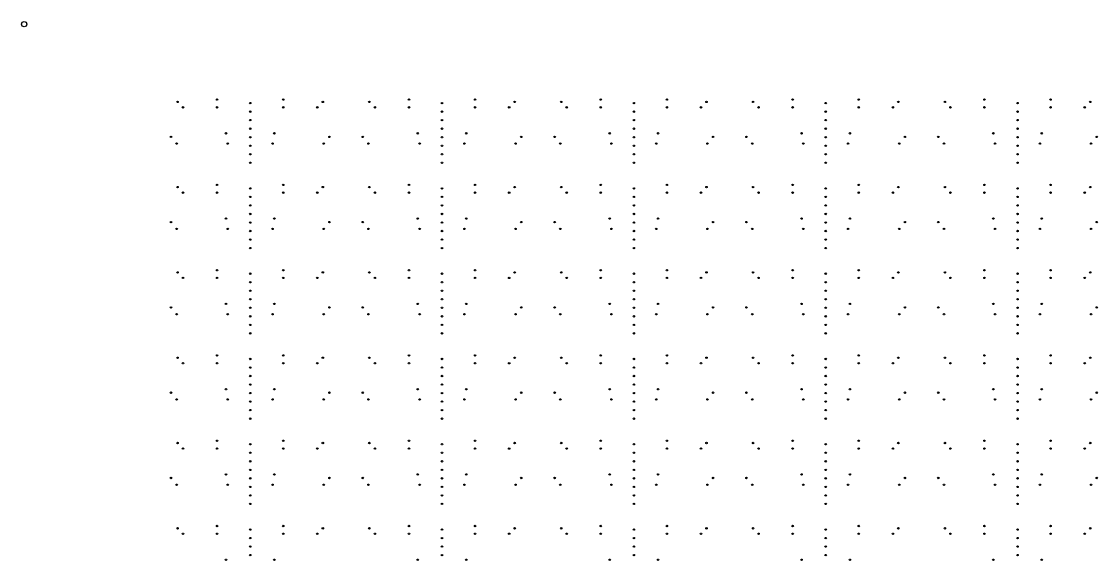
# Model space of a CAD drawing. Extents: x 50 to 173, y 50 to 173.
# Drawn here: x 49.9 to 110.3, y 142.3 to 172.6 of the extents above; entities that cross this region are included whole.
import ezdxf

# ---------------------------------------------------------------- set-up
doc = ezdxf.new("R2010")
doc.units = 0

msp = doc.modelspace()

# ---------------------------------------------------------------- linework, layer by layer
at = {"layer": '4H'}
msp.add_circle((50, 172.4), 0.15, dxfattribs=at)
at = {"layer": 'PET'}
for centre in [(60.841, 168.165), (64.553, 168.165), (71.619, 168.165), (75.332, 168.165), (82.398, 168.165), (86.11, 168.165), (93.176, 168.165), (96.889, 168.165), (103.954, 168.165), (107.667, 168.165), (58.615, 168.037), (58.925, 167.728), (60.841, 167.728), (62.697, 167.968), (62.697, 167.489), (64.553, 167.728), (66.469, 167.728), (66.779, 168.037), (69.394, 168.037), (69.703, 167.728), (71.619, 167.728), (73.475, 167.968), (73.475, 167.489), (75.332, 167.728), (77.248, 167.728), (77.557, 168.037), (80.172, 168.037), (80.481, 167.728), (82.398, 167.728), (84.254, 167.968), (84.254, 167.489), (86.11, 167.728), (88.026, 167.728), (88.335, 168.037), (90.951, 168.037), (91.26, 167.728), (93.176, 167.728), (95.032, 167.968), (95.032, 167.489), (96.889, 167.728), (98.805, 167.728), (99.114, 168.037), (101.729, 168.037), (102.038, 167.728), (103.954, 167.728), (105.811, 167.968), (105.811, 167.489), (107.667, 167.728), (109.583, 167.728), (109.892, 168.037), (62.697, 167.01), (73.475, 167.01), (84.254, 167.01), (95.032, 167.01), (105.811, 167.01), (61.338, 166.27), (62.697, 166.531), (64.056, 166.27), (72.116, 166.27), (73.475, 166.531), (74.835, 166.27), (82.895, 166.27), (84.254, 166.531), (85.613, 166.27), (93.673, 166.27), (95.032, 166.531), (96.392, 166.27), (104.451, 166.27), (105.811, 166.531), (107.17, 166.27), (58.246, 166.073), (58.565, 165.692), (61.44, 165.692), (62.697, 166.052), (63.954, 165.692), (66.829, 165.692), (67.148, 166.073), (69.024, 166.073), (69.344, 165.692), (72.218, 165.692), (73.475, 166.052), (74.733, 165.692), (77.607, 165.692), (77.927, 166.073), (79.803, 166.073), (80.122, 165.692), (82.996, 165.692), (84.254, 166.052), (85.511, 165.692), (88.386, 165.692), (88.705, 166.073), (90.581, 166.073), (90.901, 165.692), (93.775, 165.692), (95.032, 166.052), (96.29, 165.692), (99.164, 165.692), (99.484, 166.073), (101.36, 166.073), (101.679, 165.692), (104.553, 165.692), (105.811, 166.052), (107.068, 165.692), (109.943, 165.692), (110.262, 166.073), (62.697, 165.572), (62.697, 165.093), (73.475, 165.572), (73.475, 165.093), (84.254, 165.572), (84.254, 165.093), (95.032, 165.572), (95.032, 165.093), (105.811, 165.572), (105.811, 165.093), (62.697, 164.614), (73.475, 164.614), (84.254, 164.614), (95.032, 164.614), (105.811, 164.614), (58.615, 163.247), (60.841, 163.375), (64.553, 163.375), (66.779, 163.247), (69.394, 163.247), (71.619, 163.375), (75.332, 163.375), (77.557, 163.247), (80.172, 163.247), (82.398, 163.375), (86.11, 163.375), (88.335, 163.247), (90.951, 163.247), (93.176, 163.375), (96.889, 163.375), (99.114, 163.247), (101.729, 163.247), (103.954, 163.375), (107.667, 163.375), (109.892, 163.247), (58.925, 162.938), (60.841, 162.938), (62.697, 163.177), (62.697, 162.698), (64.553, 162.938), (66.469, 162.938), (69.703, 162.938), (71.619, 162.938), (73.475, 163.177), (73.475, 162.698), (75.332, 162.938), (77.248, 162.938), (80.481, 162.938), (82.398, 162.938), (84.254, 163.177), (84.254, 162.698), (86.11, 162.938), (88.026, 162.938), (91.26, 162.938), (93.176, 162.938), (95.032, 163.177), (95.032, 162.698), (96.889, 162.938), (98.805, 162.938), (102.038, 162.938), (103.954, 162.938), (105.811, 163.177), (105.811, 162.698), (107.667, 162.938), (109.583, 162.938), (62.697, 162.219), (73.475, 162.219), (84.254, 162.219), (95.032, 162.219), (105.811, 162.219), (61.338, 161.48), (62.697, 161.74), (64.056, 161.48), (72.116, 161.48), (73.475, 161.74), (74.835, 161.48), (82.895, 161.48), (84.254, 161.74), (85.613, 161.48), (93.673, 161.48), (95.032, 161.74), (96.392, 161.48), (104.451, 161.48), (105.811, 161.74), (107.17, 161.48), (58.246, 161.283), (58.565, 160.902), (61.44, 160.902), (62.697, 161.261), (63.954, 160.902), (66.829, 160.902), (67.148, 161.283), (69.024, 161.283), (69.344, 160.902), (72.218, 160.902), (73.475, 161.261), (74.733, 160.902), (77.607, 160.902), (77.927, 161.283), (79.803, 161.283), (80.122, 160.902), (82.996, 160.902), (84.254, 161.261), (85.511, 160.902), (88.386, 160.902), (88.705, 161.283), (90.581, 161.283), (90.901, 160.902), (93.775, 160.902), (95.032, 161.261), (96.29, 160.902), (99.164, 160.902), (99.484, 161.283), (101.36, 161.283), (101.679, 160.902), (104.553, 160.902), (105.811, 161.261), (107.068, 160.902), (109.943, 160.902), (110.262, 161.283), (62.697, 160.782), (62.697, 160.303), (73.475, 160.782), (73.475, 160.303), (84.254, 160.782), (84.254, 160.303), (95.032, 160.782), (95.032, 160.303), (105.811, 160.782), (105.811, 160.303), (62.697, 159.824), (73.475, 159.824), (84.254, 159.824), (95.032, 159.824), (105.811, 159.824), (58.615, 158.456), (60.841, 158.584), (62.697, 158.387), (64.553, 158.584), (66.779, 158.456), (69.394, 158.456), (71.619, 158.584), (73.475, 158.387), (75.332, 158.584), (77.557, 158.456), (80.172, 158.456), (82.398, 158.584), (84.254, 158.387), (86.11, 158.584), (88.335, 158.456), (90.951, 158.456), (93.176, 158.584), (95.032, 158.387), (96.889, 158.584), (99.114, 158.456), (101.729, 158.456), (103.954, 158.584), (105.811, 158.387), (107.667, 158.584), (109.892, 158.456), (58.925, 158.147), (60.841, 158.147), (62.697, 157.908), (64.553, 158.147), (66.469, 158.147), (69.703, 158.147), (71.619, 158.147), (73.475, 157.908), (75.332, 158.147), (77.248, 158.147), (80.481, 158.147), (82.398, 158.147), (84.254, 157.908), (86.11, 158.147), (88.026, 158.147), (91.26, 158.147), (93.176, 158.147), (95.032, 157.908), (96.889, 158.147), (98.805, 158.147), (102.038, 158.147), (103.954, 158.147), (105.811, 157.908), (107.667, 158.147), (109.583, 158.147), (62.697, 157.429), (73.475, 157.429), (84.254, 157.429), (95.032, 157.429), (105.811, 157.429), (61.338, 156.689), (62.697, 156.95), (64.056, 156.689), (72.116, 156.689), (73.475, 156.95), (74.835, 156.689), (82.895, 156.689), (84.254, 156.95), (85.613, 156.689), (93.673, 156.689), (95.032, 156.95), (96.392, 156.689), (104.451, 156.689), (105.811, 156.95), (107.17, 156.689), (58.246, 156.492), (58.565, 156.111), (61.44, 156.111), (62.697, 156.471), (62.697, 155.992), (63.954, 156.111), (66.829, 156.111), (67.148, 156.492), (69.024, 156.492), (69.344, 156.111), (72.218, 156.111), (73.475, 156.471), (73.475, 155.992), (74.733, 156.111), (77.607, 156.111), (77.927, 156.492), (79.803, 156.492), (80.122, 156.111), (82.996, 156.111), (84.254, 156.471), (84.254, 155.992), (85.511, 156.111), (88.386, 156.111), (88.705, 156.492), (90.581, 156.492), (90.901, 156.111), (93.775, 156.111), (95.032, 156.471), (95.032, 155.992), (96.29, 156.111), (99.164, 156.111), (99.484, 156.492), (101.36, 156.492), (101.679, 156.111), (104.553, 156.111), (105.811, 156.471), (105.811, 155.992), (107.068, 156.111), (109.943, 156.111), (110.262, 156.492), (62.697, 155.513), (73.475, 155.513), (84.254, 155.513), (95.032, 155.513), (105.811, 155.513), (62.697, 155.034), (73.475, 155.034), (84.254, 155.034), (95.032, 155.034), (105.811, 155.034), (58.615, 153.666), (60.841, 153.794), (62.697, 153.596), (64.553, 153.794), (66.779, 153.666), (69.394, 153.666), (71.619, 153.794), (73.475, 153.596), (75.332, 153.794), (77.557, 153.666), (80.172, 153.666), (82.398, 153.794), (84.254, 153.596), (86.11, 153.794), (88.335, 153.666), (90.951, 153.666), (93.176, 153.794), (95.032, 153.596), (96.889, 153.794), (99.114, 153.666), (101.729, 153.666), (103.954, 153.794), (105.811, 153.596), (107.667, 153.794), (109.892, 153.666), (58.925, 153.357), (60.841, 153.357), (62.697, 153.117), (64.553, 153.357), (66.469, 153.357), (69.703, 153.357), (71.619, 153.357), (73.475, 153.117), (75.332, 153.357), (77.248, 153.357), (80.481, 153.357), (82.398, 153.357), (84.254, 153.117), (86.11, 153.357), (88.026, 153.357), (91.26, 153.357), (93.176, 153.357), (95.032, 153.117), (96.889, 153.357), (98.805, 153.357), (102.038, 153.357), (103.954, 153.357), (105.811, 153.117), (107.667, 153.357), (109.583, 153.357), (62.697, 152.638), (73.475, 152.638), (84.254, 152.638), (95.032, 152.638), (105.811, 152.638), (61.338, 151.899), (62.697, 152.159), (64.056, 151.899), (72.116, 151.899), (73.475, 152.159), (74.835, 151.899), (82.895, 151.899), (84.254, 152.159), (85.613, 151.899), (93.673, 151.899), (95.032, 152.159), (96.392, 151.899), (104.451, 151.899), (105.811, 152.159), (107.17, 151.899), (58.246, 151.702), (58.565, 151.321), (61.44, 151.321), (62.697, 151.68), (62.697, 151.201), (63.954, 151.321), (66.829, 151.321), (67.148, 151.702), (69.024, 151.702), (69.344, 151.321), (72.218, 151.321), (73.475, 151.68), (73.475, 151.201), (74.733, 151.321), (77.607, 151.321), (77.927, 151.702), (79.803, 151.702), (80.122, 151.321), (82.996, 151.321), (84.254, 151.68), (84.254, 151.201), (85.511, 151.321), (88.386, 151.321), (88.705, 151.702), (90.581, 151.702), (90.901, 151.321), (93.775, 151.321), (95.032, 151.68), (95.032, 151.201), (96.29, 151.321), (99.164, 151.321), (99.484, 151.702), (101.36, 151.702), (101.679, 151.321), (104.553, 151.321), (105.811, 151.68), (105.811, 151.201), (107.068, 151.321), (109.943, 151.321), (110.262, 151.702), (62.697, 150.722), (73.475, 150.722), (84.254, 150.722), (95.032, 150.722), (105.811, 150.722), (62.697, 150.243), (73.475, 150.243), (84.254, 150.243), (95.032, 150.243), (105.811, 150.243), (58.615, 148.876), (60.841, 149.004), (62.697, 148.806), (64.553, 149.004), (66.779, 148.876), (69.394, 148.876), (71.619, 149.004), (73.475, 148.806), (75.332, 149.004), (77.557, 148.876), (80.172, 148.876), (82.398, 149.004), (84.254, 148.806), (86.11, 149.004), (88.335, 148.876), (90.951, 148.876), (93.176, 149.004), (95.032, 148.806), (96.889, 149.004), (99.114, 148.876), (101.729, 148.876), (103.954, 149.004), (105.811, 148.806), (107.667, 149.004), (109.892, 148.876), (58.925, 148.566), (60.841, 148.566), (62.697, 148.327), (64.553, 148.566), (66.469, 148.566), (69.703, 148.566), (71.619, 148.566), (73.475, 148.327), (75.332, 148.566), (77.248, 148.566), (80.481, 148.566), (82.398, 148.566), (84.254, 148.327), (86.11, 148.566), (88.026, 148.566), (91.26, 148.566), (93.176, 148.566), (95.032, 148.327), (96.889, 148.566), (98.805, 148.566), (102.038, 148.566), (103.954, 148.566), (105.811, 148.327), (107.667, 148.566), (109.583, 148.566), (62.697, 147.848), (73.475, 147.848), (84.254, 147.848), (95.032, 147.848), (105.811, 147.848), (58.246, 146.911), (61.338, 147.108), (62.697, 147.369), (64.056, 147.108), (67.148, 146.911), (69.024, 146.911), (72.116, 147.108), (73.475, 147.369), (74.835, 147.108), (77.927, 146.911), (79.803, 146.911), (82.895, 147.108), (84.254, 147.369), (85.613, 147.108), (88.705, 146.911), (90.581, 146.911), (93.673, 147.108), (95.032, 147.369), (96.392, 147.108), (99.484, 146.911), (101.36, 146.911), (104.451, 147.108), (105.811, 147.369), (107.17, 147.108), (110.262, 146.911), (58.565, 146.531), (61.44, 146.531), (62.697, 146.89), (62.697, 146.411), (63.954, 146.531), (66.829, 146.531), (69.344, 146.531), (72.218, 146.531), (73.475, 146.89), (73.475, 146.411), (74.733, 146.531), (77.607, 146.531), (80.122, 146.531), (82.996, 146.531), (84.254, 146.89), (84.254, 146.411), (85.511, 146.531), (88.386, 146.531), (90.901, 146.531), (93.775, 146.531), (95.032, 146.89), (95.032, 146.411), (96.29, 146.531), (99.164, 146.531), (101.679, 146.531), (104.553, 146.531), (105.811, 146.89), (105.811, 146.411), (107.068, 146.531), (109.943, 146.531), (62.697, 145.932), (73.475, 145.932), (84.254, 145.932), (95.032, 145.932), (105.811, 145.932), (62.697, 145.453), (73.475, 145.453), (84.254, 145.453), (95.032, 145.453), (105.811, 145.453), (58.615, 144.085), (60.841, 144.213), (62.697, 144.016), (64.553, 144.213), (66.779, 144.085), (69.394, 144.085), (71.619, 144.213), (73.475, 144.016), (75.332, 144.213), (77.557, 144.085), (80.172, 144.085), (82.398, 144.213), (84.254, 144.016), (86.11, 144.213), (88.335, 144.085), (90.951, 144.085), (93.176, 144.213), (95.032, 144.016), (96.889, 144.213), (99.114, 144.085), (101.729, 144.085), (103.954, 144.213), (105.811, 144.016), (107.667, 144.213), (109.892, 144.085), (58.925, 143.776), (60.841, 143.776), (62.697, 143.537), (64.553, 143.776), (66.469, 143.776), (69.703, 143.776), (71.619, 143.776), (73.475, 143.537), (75.332, 143.776), (77.248, 143.776), (80.481, 143.776), (82.398, 143.776), (84.254, 143.537), (86.11, 143.776), (88.026, 143.776), (91.26, 143.776), (93.176, 143.776), (95.032, 143.537), (96.889, 143.776), (98.805, 143.776), (102.038, 143.776), (103.954, 143.776), (105.811, 143.537), (107.667, 143.776), (109.583, 143.776), (62.697, 143.058), (73.475, 143.058), (84.254, 143.058), (95.032, 143.058), (105.811, 143.058), (61.338, 142.318), (62.697, 142.578), (64.056, 142.318), (72.116, 142.318), (73.475, 142.578), (74.835, 142.318), (82.895, 142.318), (84.254, 142.578), (85.613, 142.318), (93.673, 142.318), (95.032, 142.578), (96.392, 142.318), (104.451, 142.318), (105.811, 142.578), (107.17, 142.318)]:
    msp.add_circle(centre, 0.005, dxfattribs=at)
at = {"layer": 'V5'}
for centre in [(58.615, 168.037), (60.841, 168.165), (64.553, 168.165), (66.779, 168.037), (69.394, 168.037), (71.619, 168.165), (75.332, 168.165), (77.557, 168.037), (80.172, 168.037), (82.398, 168.165), (86.11, 168.165), (88.335, 168.037), (90.951, 168.037), (93.176, 168.165), (96.889, 168.165), (99.114, 168.037), (101.729, 168.037), (103.954, 168.165), (107.667, 168.165), (109.892, 168.037), (58.925, 167.728), (60.841, 167.728), (62.697, 167.968), (62.697, 167.489), (64.553, 167.728), (66.469, 167.728), (69.703, 167.728), (71.619, 167.728), (73.475, 167.968), (73.475, 167.489), (75.332, 167.728), (77.248, 167.728), (80.481, 167.728), (82.398, 167.728), (84.254, 167.968), (84.254, 167.489), (86.11, 167.728), (88.026, 167.728), (91.26, 167.728), (93.176, 167.728), (95.032, 167.968), (95.032, 167.489), (96.889, 167.728), (98.805, 167.728), (102.038, 167.728), (103.954, 167.728), (105.811, 167.968), (105.811, 167.489), (107.667, 167.728), (109.583, 167.728), (62.697, 167.01), (73.475, 167.01), (84.254, 167.01), (95.032, 167.01), (105.811, 167.01), (61.338, 166.27), (62.697, 166.531), (64.056, 166.27), (72.116, 166.27), (73.475, 166.531), (74.835, 166.27), (82.895, 166.27), (84.254, 166.531), (85.613, 166.27), (93.673, 166.27), (95.032, 166.531), (96.392, 166.27), (104.451, 166.27), (105.811, 166.531), (107.17, 166.27), (58.246, 166.073), (58.565, 165.692), (61.44, 165.692), (62.697, 166.052), (63.954, 165.692), (66.829, 165.692), (67.148, 166.073), (69.024, 166.073), (69.344, 165.692), (72.218, 165.692), (73.475, 166.052), (74.733, 165.692), (77.607, 165.692), (77.927, 166.073), (79.803, 166.073), (80.122, 165.692), (82.996, 165.692), (84.254, 166.052), (85.511, 165.692), (88.386, 165.692), (88.705, 166.073), (90.581, 166.073), (90.901, 165.692), (93.775, 165.692), (95.032, 166.052), (96.29, 165.692), (99.164, 165.692), (99.484, 166.073), (101.36, 166.073), (101.679, 165.692), (104.553, 165.692), (105.811, 166.052), (107.068, 165.692), (109.943, 165.692), (110.262, 166.073), (62.697, 165.572), (62.697, 165.093), (73.475, 165.572), (73.475, 165.093), (84.254, 165.572), (84.254, 165.093), (95.032, 165.572), (95.032, 165.093), (105.811, 165.572), (105.811, 165.093), (62.697, 164.614), (73.475, 164.614), (84.254, 164.614), (95.032, 164.614), (105.811, 164.614), (58.615, 163.247), (60.841, 163.375), (64.553, 163.375), (66.779, 163.247), (69.394, 163.247), (71.619, 163.375), (75.332, 163.375), (77.557, 163.247), (80.172, 163.247), (82.398, 163.375), (86.11, 163.375), (88.335, 163.247), (90.951, 163.247), (93.176, 163.375), (96.889, 163.375), (99.114, 163.247), (101.729, 163.247), (103.954, 163.375), (107.667, 163.375), (109.892, 163.247), (58.925, 162.938), (60.841, 162.938), (62.697, 163.177), (62.697, 162.698), (64.553, 162.938), (66.469, 162.938), (69.703, 162.938), (71.619, 162.938), (73.475, 163.177), (73.475, 162.698), (75.332, 162.938), (77.248, 162.938), (80.481, 162.938), (82.398, 162.938), (84.254, 163.177), (84.254, 162.698), (86.11, 162.938), (88.026, 162.938), (91.26, 162.938), (93.176, 162.938), (95.032, 163.177), (95.032, 162.698), (96.889, 162.938), (98.805, 162.938), (102.038, 162.938), (103.954, 162.938), (105.811, 163.177), (105.811, 162.698), (107.667, 162.938), (109.583, 162.938), (62.697, 162.219), (73.475, 162.219), (84.254, 162.219), (95.032, 162.219), (105.811, 162.219), (61.338, 161.48), (62.697, 161.74), (64.056, 161.48), (72.116, 161.48), (73.475, 161.74), (74.835, 161.48), (82.895, 161.48), (84.254, 161.74), (85.613, 161.48), (93.673, 161.48), (95.032, 161.74), (96.392, 161.48), (104.451, 161.48), (105.811, 161.74), (107.17, 161.48), (58.246, 161.283), (58.565, 160.902), (61.44, 160.902), (62.697, 161.261), (62.697, 160.782), (63.954, 160.902), (66.829, 160.902), (67.148, 161.283), (69.024, 161.283), (69.344, 160.902), (72.218, 160.902), (73.475, 161.261), (73.475, 160.782), (74.733, 160.902), (77.607, 160.902), (77.927, 161.283), (79.803, 161.283), (80.122, 160.902), (82.996, 160.902), (84.254, 161.261), (84.254, 160.782), (85.511, 160.902), (88.386, 160.902), (88.705, 161.283), (90.581, 161.283), (90.901, 160.902), (93.775, 160.902), (95.032, 161.261), (95.032, 160.782), (96.29, 160.902), (99.164, 160.902), (99.484, 161.283), (101.36, 161.283), (101.679, 160.902), (104.553, 160.902), (105.811, 161.261), (105.811, 160.782), (107.068, 160.902), (109.943, 160.902), (110.262, 161.283), (62.697, 160.303), (73.475, 160.303), (84.254, 160.303), (95.032, 160.303), (105.811, 160.303), (62.697, 159.824), (73.475, 159.824), (84.254, 159.824), (95.032, 159.824), (105.811, 159.824), (58.615, 158.456), (60.841, 158.584), (62.697, 158.387), (64.553, 158.584), (66.779, 158.456), (69.394, 158.456), (71.619, 158.584), (73.475, 158.387), (75.332, 158.584), (77.557, 158.456), (80.172, 158.456), (82.398, 158.584), (84.254, 158.387), (86.11, 158.584), (88.335, 158.456), (90.951, 158.456), (93.176, 158.584), (95.032, 158.387), (96.889, 158.584), (99.114, 158.456), (101.729, 158.456), (103.954, 158.584), (105.811, 158.387), (107.667, 158.584), (109.892, 158.456), (58.925, 158.147), (60.841, 158.147), (62.697, 157.908), (64.553, 158.147), (66.469, 158.147), (69.703, 158.147), (71.619, 158.147), (73.475, 157.908), (75.332, 158.147), (77.248, 158.147), (80.481, 158.147), (82.398, 158.147), (84.254, 157.908), (86.11, 158.147), (88.026, 158.147), (91.26, 158.147), (93.176, 158.147), (95.032, 157.908), (96.889, 158.147), (98.805, 158.147), (102.038, 158.147), (103.954, 158.147), (105.811, 157.908), (107.667, 158.147), (109.583, 158.147), (62.697, 157.429), (73.475, 157.429), (84.254, 157.429), (95.032, 157.429), (105.811, 157.429), (61.338, 156.689), (62.697, 156.95), (64.056, 156.689), (72.116, 156.689), (73.475, 156.95), (74.835, 156.689), (82.895, 156.689), (84.254, 156.95), (85.613, 156.689), (93.673, 156.689), (95.032, 156.95), (96.392, 156.689), (104.451, 156.689), (105.811, 156.95), (107.17, 156.689), (58.246, 156.492), (58.565, 156.111), (61.44, 156.111), (62.697, 156.471), (62.697, 155.992), (63.954, 156.111), (66.829, 156.111), (67.148, 156.492), (69.024, 156.492), (69.344, 156.111), (72.218, 156.111), (73.475, 156.471), (73.475, 155.992), (74.733, 156.111), (77.607, 156.111), (77.927, 156.492), (79.803, 156.492), (80.122, 156.111), (82.996, 156.111), (84.254, 156.471), (84.254, 155.992), (85.511, 156.111), (88.386, 156.111), (88.705, 156.492), (90.581, 156.492), (90.901, 156.111), (93.775, 156.111), (95.032, 156.471), (95.032, 155.992), (96.29, 156.111), (99.164, 156.111), (99.484, 156.492), (101.36, 156.492), (101.679, 156.111), (104.553, 156.111), (105.811, 156.471), (105.811, 155.992), (107.068, 156.111), (109.943, 156.111), (110.262, 156.492), (62.697, 155.513), (73.475, 155.513), (84.254, 155.513), (95.032, 155.513), (105.811, 155.513), (62.697, 155.034), (73.475, 155.034), (84.254, 155.034), (95.032, 155.034), (105.811, 155.034), (58.615, 153.666), (60.841, 153.794), (62.697, 153.596), (64.553, 153.794), (66.779, 153.666), (69.394, 153.666), (71.619, 153.794), (73.475, 153.596), (75.332, 153.794), (77.557, 153.666), (80.172, 153.666), (82.398, 153.794), (84.254, 153.596), (86.11, 153.794), (88.335, 153.666), (90.951, 153.666), (93.176, 153.794), (95.032, 153.596), (96.889, 153.794), (99.114, 153.666), (101.729, 153.666), (103.954, 153.794), (105.811, 153.596), (107.667, 153.794), (109.892, 153.666), (58.925, 153.357), (60.841, 153.357), (62.697, 153.117), (64.553, 153.357), (66.469, 153.357), (69.703, 153.357), (71.619, 153.357), (73.475, 153.117), (75.332, 153.357), (77.248, 153.357), (80.481, 153.357), (82.398, 153.357), (84.254, 153.117), (86.11, 153.357), (88.026, 153.357), (91.26, 153.357), (93.176, 153.357), (95.032, 153.117), (96.889, 153.357), (98.805, 153.357), (102.038, 153.357), (103.954, 153.357), (105.811, 153.117), (107.667, 153.357), (109.583, 153.357), (62.697, 152.638), (73.475, 152.638), (84.254, 152.638), (95.032, 152.638), (105.811, 152.638), (58.246, 151.702), (61.338, 151.899), (62.697, 152.159), (64.056, 151.899), (67.148, 151.702), (69.024, 151.702), (72.116, 151.899), (73.475, 152.159), (74.835, 151.899), (77.927, 151.702), (79.803, 151.702), (82.895, 151.899), (84.254, 152.159), (85.613, 151.899), (88.705, 151.702), (90.581, 151.702), (93.673, 151.899), (95.032, 152.159), (96.392, 151.899), (99.484, 151.702), (101.36, 151.702), (104.451, 151.899), (105.811, 152.159), (107.17, 151.899), (110.262, 151.702), (58.565, 151.321), (61.44, 151.321), (62.697, 151.68), (62.697, 151.201), (63.954, 151.321), (66.829, 151.321), (69.344, 151.321), (72.218, 151.321), (73.475, 151.68), (73.475, 151.201), (74.733, 151.321), (77.607, 151.321), (80.122, 151.321), (82.996, 151.321), (84.254, 151.68), (84.254, 151.201), (85.511, 151.321), (88.386, 151.321), (90.901, 151.321), (93.775, 151.321), (95.032, 151.68), (95.032, 151.201), (96.29, 151.321), (99.164, 151.321), (101.679, 151.321), (104.553, 151.321), (105.811, 151.68), (105.811, 151.201), (107.068, 151.321), (109.943, 151.321), (62.697, 150.722), (73.475, 150.722), (84.254, 150.722), (95.032, 150.722), (105.811, 150.722), (62.697, 150.243), (73.475, 150.243), (84.254, 150.243), (95.032, 150.243), (105.811, 150.243), (58.615, 148.876), (60.841, 149.004), (62.697, 148.806), (64.553, 149.004), (66.779, 148.876), (69.394, 148.876), (71.619, 149.004), (73.475, 148.806), (75.332, 149.004), (77.557, 148.876), (80.172, 148.876), (82.398, 149.004), (84.254, 148.806), (86.11, 149.004), (88.335, 148.876), (90.951, 148.876), (93.176, 149.004), (95.032, 148.806), (96.889, 149.004), (99.114, 148.876), (101.729, 148.876), (103.954, 149.004), (105.811, 148.806), (107.667, 149.004), (109.892, 148.876), (58.925, 148.566), (60.841, 148.566), (62.697, 148.327), (64.553, 148.566), (66.469, 148.566), (69.703, 148.566), (71.619, 148.566), (73.475, 148.327), (75.332, 148.566), (77.248, 148.566), (80.481, 148.566), (82.398, 148.566), (84.254, 148.327), (86.11, 148.566), (88.026, 148.566), (91.26, 148.566), (93.176, 148.566), (95.032, 148.327), (96.889, 148.566), (98.805, 148.566), (102.038, 148.566), (103.954, 148.566), (105.811, 148.327), (107.667, 148.566), (109.583, 148.566), (62.697, 147.848), (73.475, 147.848), (84.254, 147.848), (95.032, 147.848), (105.811, 147.848), (58.246, 146.911), (61.338, 147.108), (62.697, 147.369), (62.697, 146.89), (64.056, 147.108), (67.148, 146.911), (69.024, 146.911), (72.116, 147.108), (73.475, 147.369), (73.475, 146.89), (74.835, 147.108), (77.927, 146.911), (79.803, 146.911), (82.895, 147.108), (84.254, 147.369), (84.254, 146.89), (85.613, 147.108), (88.705, 146.911), (90.581, 146.911), (93.673, 147.108), (95.032, 147.369), (95.032, 146.89), (96.392, 147.108), (99.484, 146.911), (101.36, 146.911), (104.451, 147.108), (105.811, 147.369), (105.811, 146.89), (107.17, 147.108), (110.262, 146.911), (58.565, 146.531), (61.44, 146.531), (62.697, 146.411), (63.954, 146.531), (66.829, 146.531), (69.344, 146.531), (72.218, 146.531), (73.475, 146.411), (74.733, 146.531), (77.607, 146.531), (80.122, 146.531), (82.996, 146.531), (84.254, 146.411), (85.511, 146.531), (88.386, 146.531), (90.901, 146.531), (93.775, 146.531), (95.032, 146.411), (96.29, 146.531), (99.164, 146.531), (101.679, 146.531), (104.553, 146.531), (105.811, 146.411), (107.068, 146.531), (109.943, 146.531), (62.697, 145.932), (73.475, 145.932), (84.254, 145.932), (95.032, 145.932), (105.811, 145.932), (62.697, 145.453), (73.475, 145.453), (84.254, 145.453), (95.032, 145.453), (105.811, 145.453), (58.615, 144.085), (60.841, 144.213), (62.697, 144.016), (64.553, 144.213), (66.779, 144.085), (69.394, 144.085), (71.619, 144.213), (73.475, 144.016), (75.332, 144.213), (77.557, 144.085), (80.172, 144.085), (82.398, 144.213), (84.254, 144.016), (86.11, 144.213), (88.335, 144.085), (90.951, 144.085), (93.176, 144.213), (95.032, 144.016), (96.889, 144.213), (99.114, 144.085), (101.729, 144.085), (103.954, 144.213), (105.811, 144.016), (107.667, 144.213), (109.892, 144.085), (58.925, 143.776), (60.841, 143.776), (62.697, 143.537), (64.553, 143.776), (66.469, 143.776), (69.703, 143.776), (71.619, 143.776), (73.475, 143.537), (75.332, 143.776), (77.248, 143.776), (80.481, 143.776), (82.398, 143.776), (84.254, 143.537), (86.11, 143.776), (88.026, 143.776), (91.26, 143.776), (93.176, 143.776), (95.032, 143.537), (96.889, 143.776), (98.805, 143.776), (102.038, 143.776), (103.954, 143.776), (105.811, 143.537), (107.667, 143.776), (109.583, 143.776), (62.697, 143.058), (73.475, 143.058), (84.254, 143.058), (95.032, 143.058), (105.811, 143.058), (61.338, 142.318), (62.697, 142.578), (64.056, 142.318), (72.116, 142.318), (73.475, 142.578), (74.835, 142.318), (82.895, 142.318), (84.254, 142.578), (85.613, 142.318), (93.673, 142.318), (95.032, 142.578), (96.392, 142.318), (104.451, 142.318), (105.811, 142.578), (107.17, 142.318)]:
    msp.add_circle(centre, 0.0399, dxfattribs=at)

doc.saveas('drawing.dxf')
